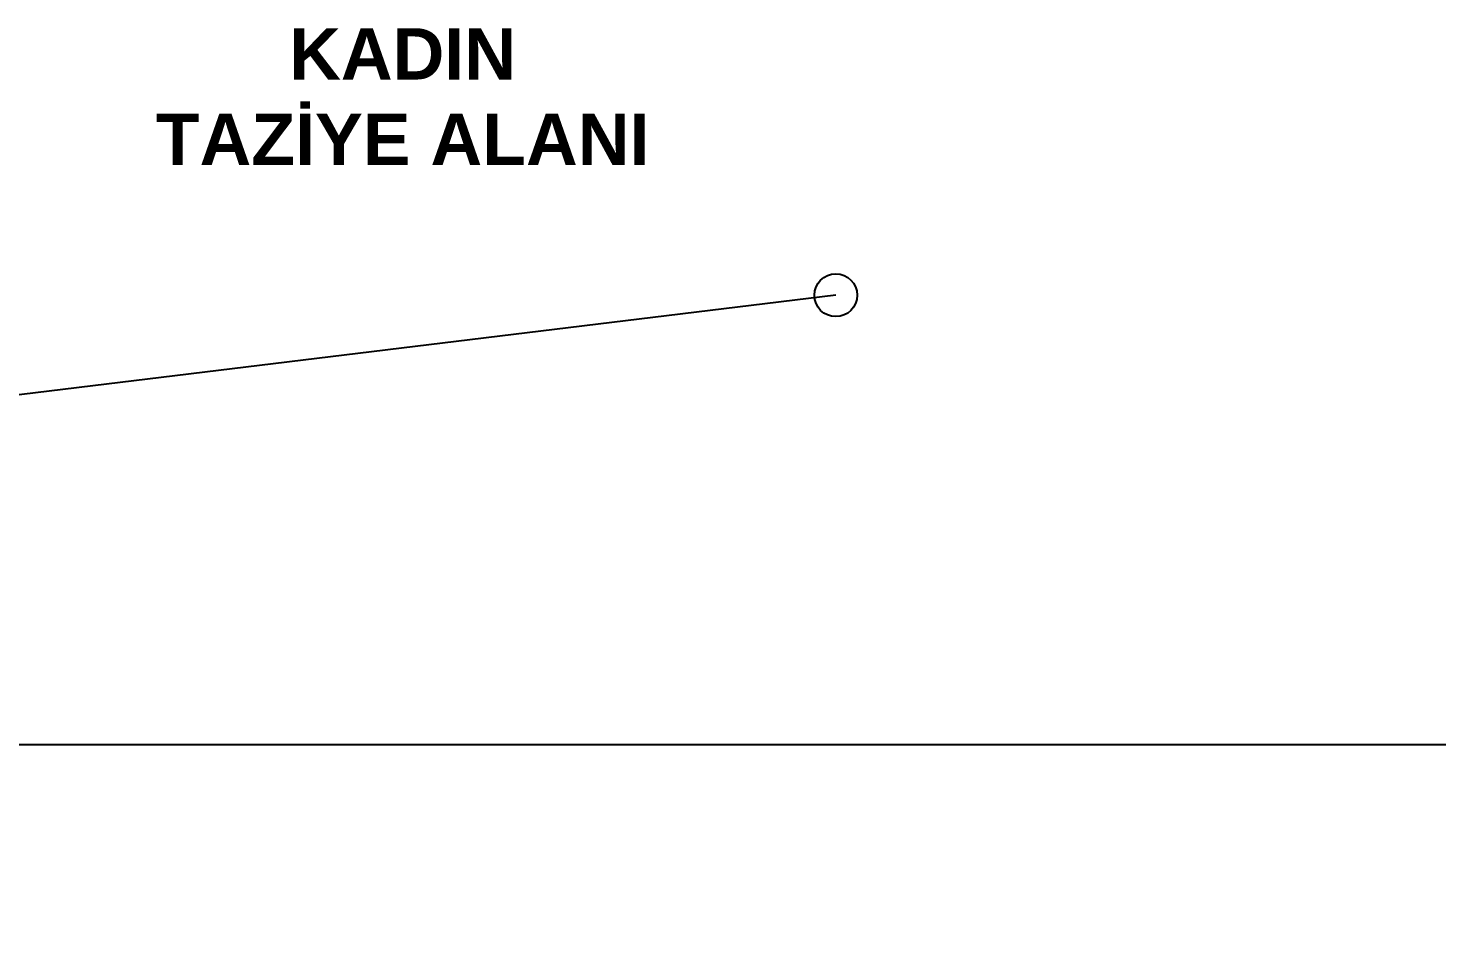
# Model space of a CAD drawing. Header units: centimetres. Extents: x 31 to 22766, y 238 to 3306.
# Drawn here: x 828.1 to 1157.6, y 1792 to 2004.5 of the extents above; entities that cross this region are included whole.
import ezdxf
from ezdxf.xclip import XClip

# ---------------------------------------------------------------- set-up
doc = ezdxf.new("R2010")
doc.units = ezdxf.units.CM
doc.header["$XCLIPFRAME"] = 0
doc.layers.add('M-VRF-BORU', color=3, linetype='Continuous')
doc.layers.add('YAZI1', color=8, linetype='Continuous', lineweight=5)
doc.styles.add('style1', font='GENISO.shx', dxfattribs={"height": 80})

# ---------------------------------------------------------------- blocks, each defined once
blk = doc.blocks.new('REZERVASYON BOŞLUKLARI')
at = {"color": 6}
blk.add_lwpolyline([(1017.03, -657.97), (383.07, -735.25), (627.03, -807.97)], dxfattribs=at)
blk.add_circle((1017.03, -657.97), 5, dxfattribs=at)
blk = doc.blocks.new('G$C59B2B4D2')
at = {"color": 6}
blk.add_blockref('REZERVASYON BOŞLUKLARI', (-647.03, 1767.97), dxfattribs=at)
blk = doc.blocks.new('G$CCD2FF134')
at = {"layer": 'M-VRF-BORU'}
blk.add_line((-3036.88, -435), (-466.25, -435), dxfattribs=at)

msp = doc.modelspace()

# ---------------------------------------------------------------- block references
ref = msp.add_blockref('G$CCD2FF134', (3707.03, 2272.03))
XClip(ref).set_block_clipping_path([(-3470.0000000001, -1889.9999999982), (349.9999999999, 300.0000000019)])
msp.add_blockref('G$C59B2B4D2', (647.03, 832.03))

# ---------------------------------------------------------------- texts
at = {"layer": 'YAZI1', "insert": (858.07, 2004.48), "char_height": 12, "width": 115.2527, "attachment_point": 1, "style": 'style1'}
msp.add_mtext('\\pxsm1,qc;{\\fArial|b1|i0|c162|p34;KADIN\\PTAZİYE ALANI}', dxfattribs=at)

doc.saveas('drawing.dxf')
